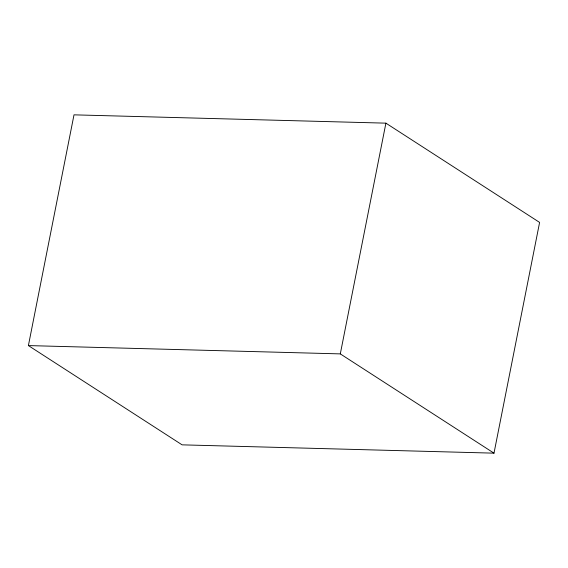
<?xml version="1.0" encoding="UTF-8"?>
<svg xmlns="http://www.w3.org/2000/svg" width="568" height="568" viewBox="0 0 568 568"><rect width="100%" height="100%" fill="white"/><g stroke="black" fill="none" stroke-linecap="round" stroke-linejoin="round"><path stroke-width="0.85" d="M28.4 345.585L74.003 114.843L385.906 123.157L539.6 222.415L493.997 453.157L182.094 444.843L28.4 345.585L340.303 353.892L493.997 453.157M340.303 353.892L385.906 123.157"/></g></svg>
